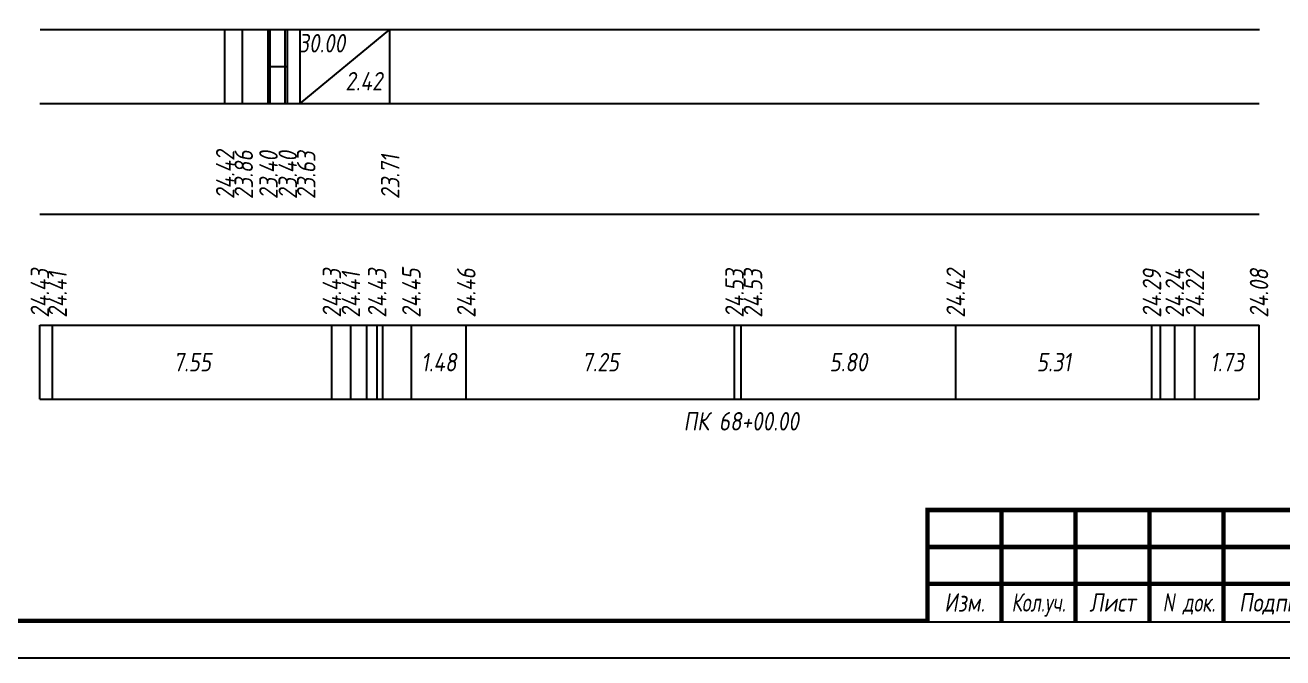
# Model space of a CAD drawing. Extents: x -717 to 1451, y -133302 to 233.
# Drawn here: x 78 to 248, y -107514.4 to -107428.8 of the extents above; entities that cross this region are included whole.
import ezdxf
from ezdxf.enums import TextEntityAlignment as Align

# ---------------------------------------------------------------- set-up
doc = ezdxf.new("R2010")
doc.units = 0
for name, color, linetype in [('Зарамочное оформление', 7, 'Continuous'), ('Код_510', 7, 'Continuous'), ('Код_516', 1, 'Continuous'), ('Подписи поперечников', 7, 'Continuous'), ('Таблица', 7, 'Continuous')]:
    doc.layers.add(name, color=color, linetype=linetype)
doc.styles.add('М', font='romand.shx', dxfattribs={"width": 0.8, "oblique": 10, "height": 2.5})

# ---------------------------------------------------------------- blocks, each defined once
blk = doc.blocks.new('Штамп')
at = {"linetype": 'Continuous'}
blk.add_wipeout([(199.95, -411.25), (384.95, -411.25), (384.95, -426.25), (199.95, -426.25)], dxfattribs=at).dxf.layer = 'Зарамочное оформление'
at = {"layer": 'Зарамочное оформление', "linetype": 'Continuous', "lineweight": -3, "const_width": 0.6, "flags": 128}
for points in [[(199.95, -426.25), (199.95, -411.25), (384.95, -411.25)], [(209.95, -411.25), (209.95, -426.25)], [(219.95, -411.25), (219.95, -426.25)], [(229.95, -411.25), (229.95, -426.25)], [(239.95, -411.25), (239.95, -426.25)], [(199.95, -416.25), (264.95, -416.25)], [(199.95, -421.25), (264.95, -421.25)]]:
    blk.add_lwpolyline(points, dxfattribs=at)
at = {"layer": 'Зарамочное оформление', "linetype": 'Continuous', "style": 'М', "oblique": 10}
for s, width, p in [('Изм.', 0.8, (204.95, -423.75)), ('Кол.уч.', 0.7, (214.95, -423.75)), ('Лист', 0.8, (224.95, -423.75)), ('N док.', 0.7, (235.28, -423.75)), ('Подпись', 0.8, (247.45, -423.75))]:
    blk.add_text(s, height=2.5, dxfattribs=dict(at, width=width)).set_placement(p, align=Align.MIDDLE_CENTER)
blk = doc.blocks.new('шифр')
blk.add_blockref('Штамп', (0, -107143))

msp = doc.modelspace()

# ---------------------------------------------------------------- linework, layer by layer
at = {"flags": 128}
msp.add_lwpolyline([(-30.054, -107514.421), (389.946, -107514.421), (389.946, -107217.421), (-30.054, -107217.421)], close=True, dxfattribs=at)
at = {"const_width": 0.6, "flags": 128}
msp.add_lwpolyline([(-10.054, -107509.421), (384.946, -107509.421), (384.946, -107222.421), (-10.054, -107222.421)], close=True, dxfattribs=at)
at = {"layer": 'Код_510'}
for p, q in [((79.946, -107479.421), (79.946, -107469.421)), ((81.648, -107479.421), (81.648, -107469.421)), ((119.417, -107479.421), (119.417, -107469.421)), ((121.987, -107479.421), (121.987, -107469.421)), ((124.121, -107479.421), (124.121, -107469.421)), ((125.542, -107479.421), (125.542, -107469.421)), ((126.304, -107479.421), (126.304, -107469.421)), ((130.165, -107479.421), (130.165, -107469.421)), ((137.589, -107479.421), (137.589, -107469.421)), ((173.851, -107479.421), (173.851, -107469.421)), ((174.753, -107479.421), (174.753, -107469.421)), ((203.749, -107479.421), (203.749, -107469.421)), ((230.278, -107479.421), (230.278, -107469.421)), ((231.437, -107479.421), (231.437, -107469.421)), ((233.356, -107479.421), (233.356, -107469.421)), ((236.087, -107479.421), (236.087, -107469.421)), ((244.753, -107479.421), (244.753, -107469.421))]:
    msp.add_line(p, q, dxfattribs=at)
at = {"layer": 'Код_516'}
for p, q in [((104.946, -107439.421), (104.946, -107429.421)), ((107.345, -107439.421), (107.345, -107429.421)), ((107.345, -107439.421), (107.345, -107429.421)), ((110.793, -107439.421), (110.793, -107429.421)), ((111.095, -107439.421), (111.095, -107429.421)), ((113.095, -107439.421), (113.095, -107429.421)), ((113.398, -107439.421), (113.398, -107429.421)), ((115.144, -107439.421), (115.144, -107429.421)), ((115.144, -107439.421), (127.253, -107429.421)), ((127.253, -107439.421), (127.253, -107429.421)), ((110.793, -107434.421), (111.095, -107434.421)), ((111.095, -107434.421), (113.095, -107434.421)), ((113.095, -107434.421), (113.398, -107434.421))]:
    msp.add_line(p, q, dxfattribs=at)
at = {"layer": 'Таблица'}
for p, q in [((80, -107429.421), (244.808, -107429.421)), ((79.946, -107439.421), (244.753, -107439.421)), ((79.946, -107454.421), (244.753, -107454.421)), ((79.946, -107469.421), (244.753, -107469.421)), ((79.946, -107479.421), (244.753, -107479.421))]:
    msp.add_line(p, q, dxfattribs=at)

# ---------------------------------------------------------------- texts
at = {"layer": 'Код_510', "style": 'М', "oblique": 10, "width": 0.8}
for s, p in [('24.43', (79.946, -107468.421)), ('24.41', (82.343, -107468.421)), ('24.43', (119.417, -107468.421)), ('24.41', (121.987, -107468.421)), ('24.43', (125.542, -107468.421)), ('24.45', (130.165, -107468.421)), ('24.46', (137.589, -107468.421)), ('24.53', (173.851, -107468.421)), ('24.53', (176.351, -107468.421)), ('24.42', (203.749, -107468.421)), ('24.29', (230.278, -107468.421)), ('24.24', (233.356, -107468.421)), ('24.22', (236.087, -107468.421)), ('24.08', (244.753, -107468.421))]:
    msp.add_text(s, height=2.5, rotation=90, dxfattribs=at).set_placement(p, align=Align.MIDDLE_LEFT)
for s, p in [('7.55', (100.533, -107474.421)), ('1.48', (133.877, -107474.421)), ('7.25', (155.72, -107474.421)), ('5.80', (189.251, -107474.421)), ('5.31', (217.014, -107474.421)), ('1.73', (240.42, -107474.421))]:
    msp.add_text(s, height=2.5, dxfattribs=at).set_placement(p, align=Align.MIDDLE_CENTER)
at = {"layer": 'Код_516', "style": 'М', "oblique": 10, "width": 0.8}
msp.add_text('30.00', height=2.5, dxfattribs=at).set_placement((114.856, -107430.035), align=Align.TOP_LEFT)
msp.add_text('2.42', height=2.5, dxfattribs=at).set_placement((126.253, -107438.421), align=Align.BOTTOM_RIGHT)
for s, p in [('24.42', (105, -107452.371)), ('23.86', (107.5, -107452.371)), ('23.40', (110.847, -107452.371)), ('23.40', (113.452, -107452.371)), ('23.63', (115.952, -107452.371)), ('23.71', (127.308, -107452.371))]:
    msp.add_text(s, height=2.5, rotation=90, dxfattribs=at).set_placement(p, align=Align.MIDDLE_LEFT)
at = {"layer": 'Подписи поперечников', "style": 'М', "oblique": 10, "width": 0.8}
msp.add_text('ПК 68+00.00', height=2.5, dxfattribs=at).set_placement((174.753, -107484.421), align=Align.BOTTOM_CENTER)

# ---------------------------------------------------------------- next in the draw order: block references
msp.add_blockref('шифр', (0, 59.829))

doc.saveas('drawing.dxf')
